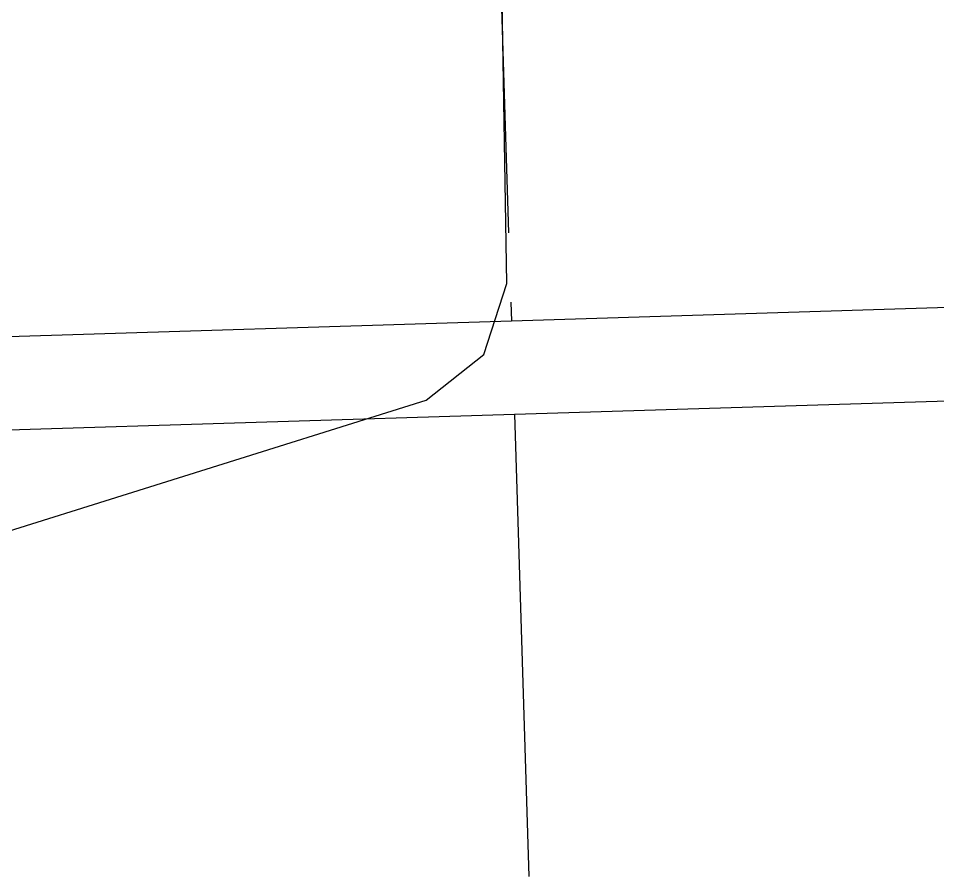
# Model space of a CAD drawing. Extents: x 634962 to 644935, y 5969185 to 5972988.
# Drawn here: x 642435.8 to 642634.2, y 5970086.2 to 5970271.6 of the extents above; entities that cross this region are included whole.
import ezdxf

# ---------------------------------------------------------------- set-up
doc = ezdxf.new("R2010")
doc.units = 0
doc.header["$LTSCALE"] = 5
doc.linetypes.add('foc-QUARTERLINE', pattern=[33, 25, -3, 2, -3])
for name, color, linetype in [('L-QSEC', 8, 'foc-QUARTERLINE'), ('L-SEC', 7, 'Continuous'), ('T-CREEK', 160, 'Continuous')]:
    doc.layers.add(name, color=color, linetype=linetype)
doc.styles.add('foc-LtypeFont', font='ARIALN.TTF', dxfattribs={"height": 7.35})
doc.linetypes.add('foc-TOPO-flowdirection-NOLINE', pattern='A,0,[">",foc-LtypeFont,S=0.3,R=0,X=0,Y=-0.945],-20,[">",foc-LtypeFont,S=0.3,R=0,X=0,Y=-0.945],0', length=20)

msp = doc.modelspace()

# ---------------------------------------------------------------- linework, layer by layer
at = {"layer": 'L-QSEC'}
for p, q in [((642517.007, 5971009.917), (642542.206, 5970206.217)), ((642542.837, 5970186.114), (642545.973, 5970086.234))]:
    msp.add_line(p, q, dxfattribs=at)
at = {"layer": 'L-SEC'}
for p, q in [((642944.308, 5970218.635), (642542.206, 5970206.217)), ((642542.206, 5970206.217), (642140.104, 5970193.659)), ((642542.837, 5970186.114), (642944.937, 5970198.534)), ((642140.738, 5970173.556), (642542.837, 5970186.114))]:
    msp.add_line(p, q, dxfattribs=at)
at = {"layer": 'T-CREEK', "linetype": 'foc-TOPO-flowdirection-NOLINE', "flags": 128}
msp.add_lwpolyline([(642523.777, 5970189.157), (642536.274, 5970199.022), (642541.203, 5970214.332), (642539.501, 5970319.075), (642545.958, 5970374.58), (642558.16, 5970422.493), (642567.303, 5970494.113), (642580.708, 5970543.269), (642604.748, 5970599.67), (642664.662, 5970709.246), (642677.415, 5970758.258), (642678.279, 5970776.627), (642674.976, 5970816.627), (642662.918, 5970867.735), (642688.312, 5970883.577), (642758.006, 5970917.347), (642807.642, 5970928.92), (642821.771, 5970935.408), (642834.031, 5970943.79), (642842.255, 5970955.948), (642869.453, 5971050.579), (642876.612, 5971063.949), (642916.108, 5971108.912), (642950.777, 5971155.054), (642964.06, 5971182.288), (642992.777, 5971273.337), (643017.287, 5971331.367), (643055.404, 5971395.504), (643063.858, 5971426.905), (643087.106, 5971587.665), (643093.537, 5971599.87), (643118.868, 5971637.749), (643131.508, 5971647.041), (643145.732, 5971654.13), (643210.204, 5971679.743)], dxfattribs=at)
at = {"layer": 'T-CREEK', "flags": 128}
for points in [[(642523.777, 5970189.157), (642536.274, 5970199.022), (642541.203, 5970214.332), (642539.501, 5970319.075), (642545.958, 5970374.58), (642558.16, 5970422.493), (642567.303, 5970494.113)], [(642315.558, 5970117.903), (642334.467, 5970133.125), (642366.8, 5970139.876), (642523.777, 5970189.157)]]:
    msp.add_lwpolyline(points, dxfattribs=at)

doc.saveas('drawing.dxf')
